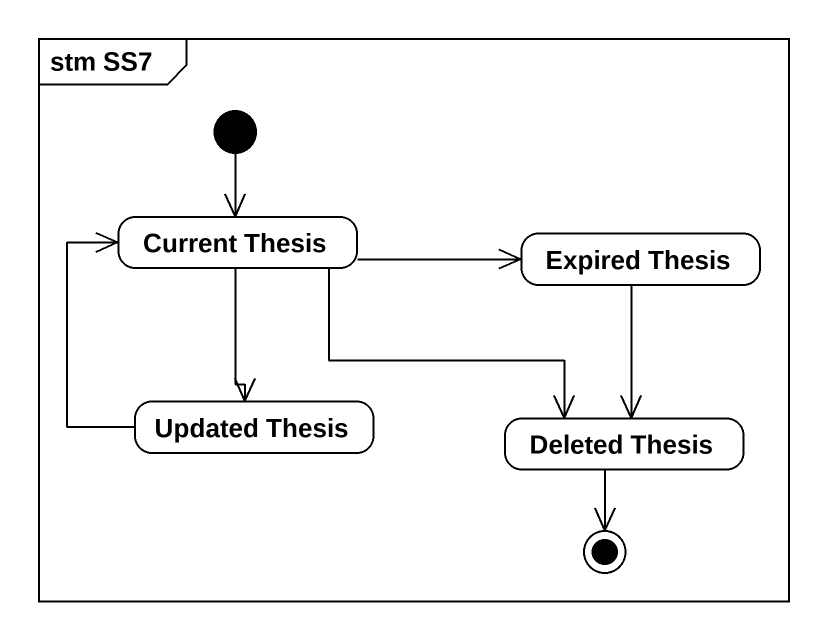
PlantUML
@startuml
mainframe stm SS7
hide empty description
state "Current Thesis" as Current_Thesis
state "Expired Thesis" as Expired_Thesis
state "Updated Thesis" as Updated_Thesis
state "Deleted Thesis" as Deleted_Thesis
[*] --> Current_Thesis
Current_Thesis -right-> Expired_Thesis
Current_Thesis --> Updated_Thesis
Current_Thesis -right-> Deleted_Thesis
Expired_Thesis --> Deleted_Thesis
Updated_Thesis -up-> Current_Thesis
Deleted_Thesis --> [*]
@enduml
